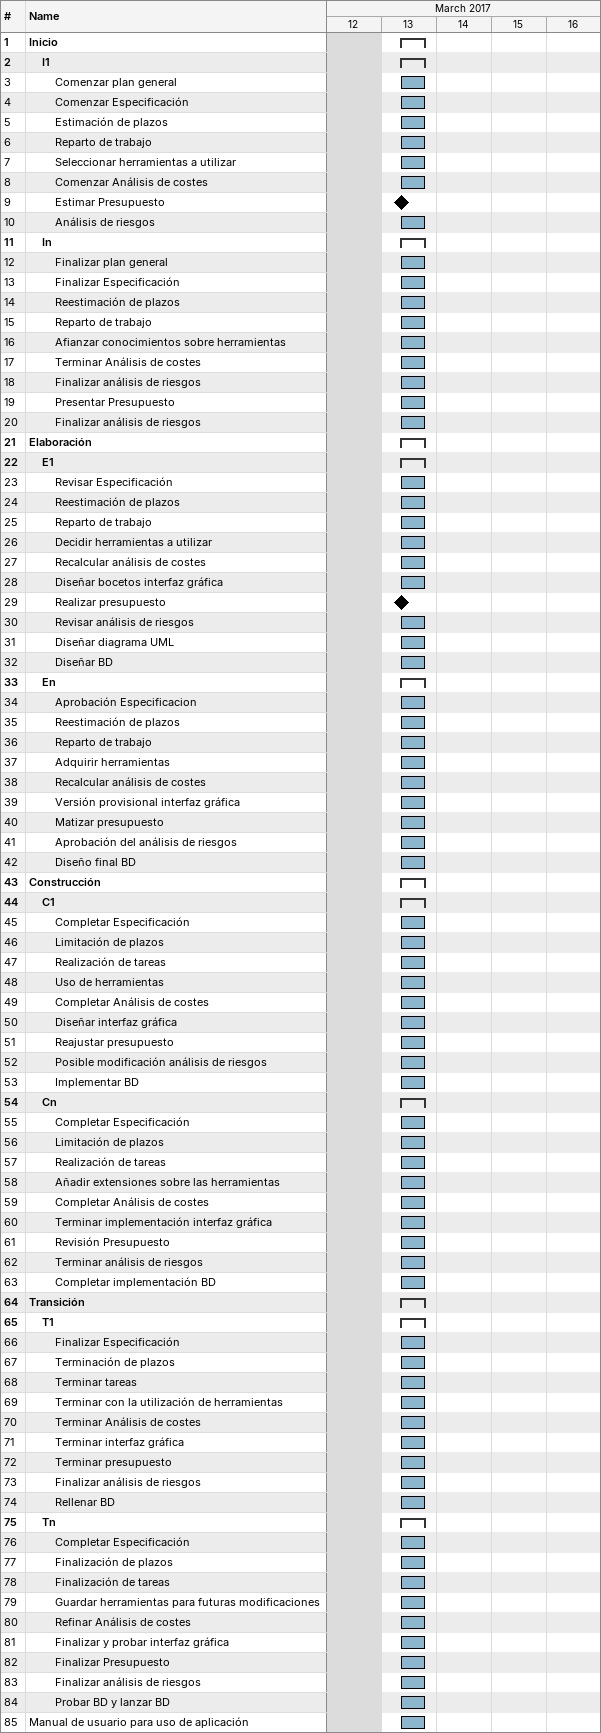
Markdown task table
| ID | Level | Task | Start | Finish |
|---|---|---|---|---|
| 1 | 1 | **Inicio** | 2017-03-13 | 2017-03-13 |
| 2 | 2 | **I1** | 2017-03-13 | 2017-03-13 |
| 3 | 3 | Comenzar plan general | 2017-03-13 | 2017-03-13 |
| 4 | 3 | Comenzar Especificación | 2017-03-13 | 2017-03-13 |
| 5 | 3 | Estimación de plazos | 2017-03-13 | 2017-03-13 |
| 6 | 3 | Reparto de trabajo | 2017-03-13 | 2017-03-13 |
| 7 | 3 | Seleccionar herramientas a utilizar | 2017-03-13 | 2017-03-13 |
| 8 | 3 | Comenzar Análisis de costes | 2017-03-13 | 2017-03-13 |
| 9 | 3 | Estimar Presupuesto (milestone) | 2017-03-13 | 2017-03-13 |
| 10 | 3 | Análisis de riesgos | 2017-03-13 | 2017-03-13 |
| 11 | 2 | **In** | 2017-03-13 | 2017-03-13 |
| 12 | 3 | Finalizar plan general | 2017-03-13 | 2017-03-13 |
| 13 | 3 | Finalizar Especificación | 2017-03-13 | 2017-03-13 |
| 14 | 3 | Reestimación de plazos | 2017-03-13 | 2017-03-13 |
| 15 | 3 | Reparto de trabajo | 2017-03-13 | 2017-03-13 |
| 16 | 3 | Afianzar conocimientos sobre herramientas | 2017-03-13 | 2017-03-13 |
| 17 | 3 | Terminar Análisis de costes | 2017-03-13 | 2017-03-13 |
| 18 | 3 | Finalizar análisis de riesgos | 2017-03-13 | 2017-03-13 |
| 19 | 3 | Presentar Presupuesto | 2017-03-13 | 2017-03-13 |
| 20 | 3 | Finalizar análisis de riesgos | 2017-03-13 | 2017-03-13 |
| 21 | 1 | **Elaboración** | 2017-03-13 | 2017-03-13 |
| 22 | 2 | **E1** | 2017-03-13 | 2017-03-13 |
| 23 | 3 | Revisar Especificación | 2017-03-13 | 2017-03-13 |
| 24 | 3 | Reestimación de plazos | 2017-03-13 | 2017-03-13 |
| 25 | 3 | Reparto de trabajo | 2017-03-13 | 2017-03-13 |
| 26 | 3 | Decidir herramientas a utilizar | 2017-03-13 | 2017-03-13 |
| 27 | 3 | Recalcular análisis de costes | 2017-03-13 | 2017-03-13 |
| 28 | 3 | Diseñar bocetos interfaz gráfica | 2017-03-13 | 2017-03-13 |
| 29 | 3 | Realizar presupuesto (milestone) | 2017-03-13 | 2017-03-13 |
| 30 | 3 | Revisar análisis de riesgos | 2017-03-13 | 2017-03-13 |
| 31 | 3 | Diseñar diagrama UML | 2017-03-13 | 2017-03-13 |
| 32 | 3 | Diseñar BD | 2017-03-13 | 2017-03-13 |
| 33 | 2 | **En** | 2017-03-13 | 2017-03-13 |
| 34 | 3 | Aprobación Especificacion | 2017-03-13 | 2017-03-13 |
| 35 | 3 | Reestimación de plazos | 2017-03-13 | 2017-03-13 |
| 36 | 3 | Reparto de trabajo | 2017-03-13 | 2017-03-13 |
| 37 | 3 | Adquirir herramientas | 2017-03-13 | 2017-03-13 |
| 38 | 3 | Recalcular análisis de costes | 2017-03-13 | 2017-03-13 |
| 39 | 3 | Versión provisional interfaz gráfica | 2017-03-13 | 2017-03-13 |
| 40 | 3 | Matizar presupuesto | 2017-03-13 | 2017-03-13 |
| 41 | 3 | Aprobación del análisis de riesgos | 2017-03-13 | 2017-03-13 |
| 42 | 3 | Diseño final BD | 2017-03-13 | 2017-03-13 |
| 43 | 1 | **Construcción** | 2017-03-13 | 2017-03-13 |
| 44 | 2 | **C1** | 2017-03-13 | 2017-03-13 |
| 45 | 3 | Completar Especificación | 2017-03-13 | 2017-03-13 |
| 46 | 3 | Limitación de plazos | 2017-03-13 | 2017-03-13 |
| 47 | 3 | Realización de tareas | 2017-03-13 | 2017-03-13 |
| 48 | 3 | Uso de herramientas | 2017-03-13 | 2017-03-13 |
| 49 | 3 | Completar Análisis de costes | 2017-03-13 | 2017-03-13 |
| 50 | 3 | Diseñar interfaz gráfica | 2017-03-13 | 2017-03-13 |
| 51 | 3 | Reajustar presupuesto | 2017-03-13 | 2017-03-13 |
| 52 | 3 | Posible modificación análisis de riesgos | 2017-03-13 | 2017-03-13 |
| 53 | 3 | Implementar BD | 2017-03-13 | 2017-03-13 |
| 54 | 2 | **Cn** | 2017-03-13 | 2017-03-13 |
| 55 | 3 | Completar Especificación | 2017-03-13 | 2017-03-13 |
| 56 | 3 | Limitación de plazos | 2017-03-13 | 2017-03-13 |
| 57 | 3 | Realización de tareas | 2017-03-13 | 2017-03-13 |
| 58 | 3 | Añadir extensiones sobre las herramientas | 2017-03-13 | 2017-03-13 |
| 59 | 3 | Completar Análisis de costes | 2017-03-13 | 2017-03-13 |
| 60 | 3 | Terminar implementación interfaz gráfica | 2017-03-13 | 2017-03-13 |
| 61 | 3 | Revisión Presupuesto | 2017-03-13 | 2017-03-13 |
| 62 | 3 | Terminar análisis de riesgos | 2017-03-13 | 2017-03-13 |
| 63 | 3 | Completar implementación BD | 2017-03-13 | 2017-03-13 |
| 64 | 1 | **Transición** | 2017-03-13 | 2017-03-13 |
| 65 | 2 | **T1** | 2017-03-13 | 2017-03-13 |
| 66 | 3 | Finalizar Especificación | 2017-03-13 | 2017-03-13 |
| 67 | 3 | Terminación de plazos | 2017-03-13 | 2017-03-13 |
| 68 | 3 | Terminar tareas | 2017-03-13 | 2017-03-13 |
| 69 | 3 | Terminar con la utilización de herramientas | 2017-03-13 | 2017-03-13 |
| 70 | 3 | Terminar Análisis de costes | 2017-03-13 | 2017-03-13 |
| 71 | 3 | Terminar interfaz gráfica | 2017-03-13 | 2017-03-13 |
| 72 | 3 | Terminar presupuesto | 2017-03-13 | 2017-03-13 |
| 73 | 3 | Finalizar análisis de riesgos | 2017-03-13 | 2017-03-13 |
| 74 | 3 | Rellenar BD | 2017-03-13 | 2017-03-13 |
| 75 | 2 | **Tn** | 2017-03-13 | 2017-03-13 |
| 76 | 3 | Completar Especificación | 2017-03-13 | 2017-03-13 |
| 77 | 3 | Finalización de plazos | 2017-03-13 | 2017-03-13 |
| 78 | 3 | Finalización de tareas | 2017-03-13 | 2017-03-13 |
| 79 | 3 | Guardar herramientas para futuras modificaciones | 2017-03-13 | 2017-03-13 |
| 80 | 3 | Refinar Análisis de costes | 2017-03-13 | 2017-03-13 |
| 81 | 3 | Finalizar y probar interfaz gráfica | 2017-03-13 | 2017-03-13 |
| 82 | 3 | Finalizar Presupuesto | 2017-03-13 | 2017-03-13 |
| 83 | 3 | Finalizar análisis de riesgos | 2017-03-13 | 2017-03-13 |
| 84 | 3 | Probar BD y lanzar BD | 2017-03-13 | 2017-03-13 |
| 85 | 1 | Manual de usuario para uso de aplicación | 2017-03-13 | 2017-03-13 |
